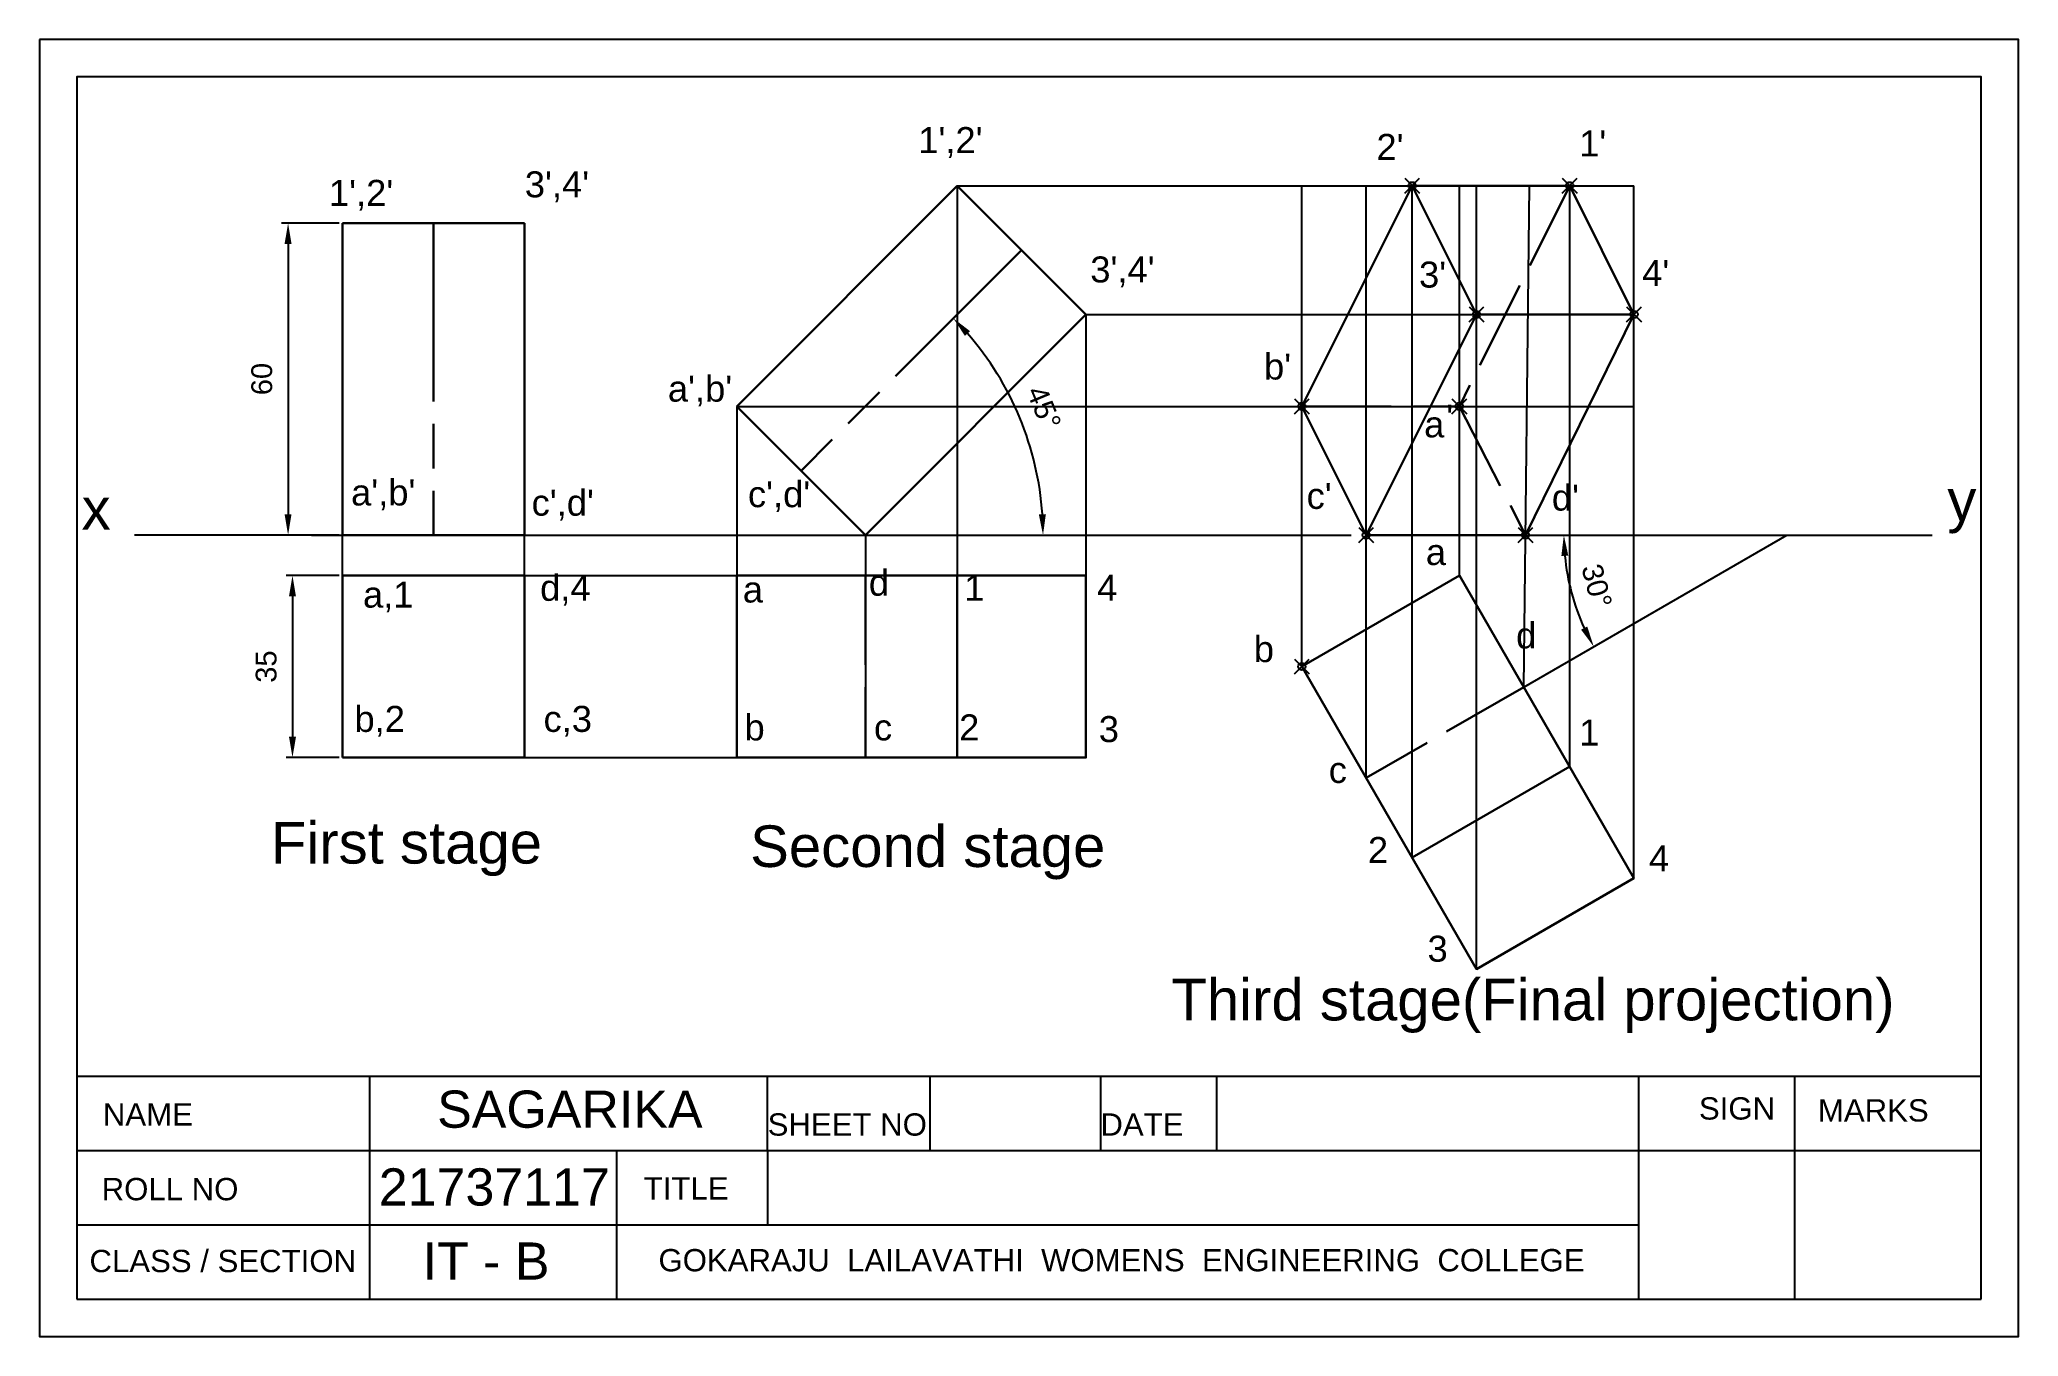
# Model space of a CAD drawing. Header units: millimetres. Extents: x 0 to 266, y 0 to 174.
import ezdxf

# ---------------------------------------------------------------- set-up
doc = ezdxf.new("R2010")
doc.units = ezdxf.units.MM
doc.header["$PDMODE"] = 35
doc.linetypes.add('ACAD_ISO02W100', pattern=[15, 12, -3])
doc.linetypes.add('ACAD_ISO08W100', pattern=[36, 24, -3, 6, -3])
doc.styles.get("Standard").update_dxf_attribs({"font": 'arial.ttf'})
doc.dimstyles.new('ISO-25', dxfattribs={"dimtxt": 4, "dimasz": 4, "dimexe": 1.25, "dimexo": 0.625, "dimgap": 3, "dimtad": 1, "dimtxsty": 'Standard', "dimcen": 2.5, "dimadec": 0, "dimazin": 0, "dimtfac": 1, "dimtmove": 0, "dimatfit": 3, "dimfxl": 1, "dimarcsym": 0})

# ---------------------------------------------------------------- blocks, each defined once
blk = doc.blocks.new('*D5')
at = {"color": 0, "lineweight": -2, "transparency": 16777216}
for p, q in [((40.31, 102.32), (33.15, 102.32)), ((34.02, 99.52), (34.02, 80.64)), ((40.31, 77.85), (33.15, 77.85))]:
    blk.add_line(p, q, dxfattribs=at)
at = {"color": 0, "transparency": 16777216}
for points in [[(33.55, 99.52), (34.49, 99.52), (34.02, 102.32)], [(33.55, 80.64), (34.49, 80.64), (34.02, 77.85)]]:
    blk.add_solid(points, dxfattribs=at)
at = {"layer": 'Defpoints', "color": 0, "transparency": 16777216}
for p in [(40.75, 102.32), (34.02, 77.85), (40.75, 77.85)]:
    blk.add_point(p, dxfattribs=at)
at = {"color": 0, "transparency": 16777216, "insert": (30.49, 90.08), "char_height": 2.797, "attachment_point": 5, "rotation": 90}
blk.add_mtext('35', dxfattribs=at)
blk = doc.blocks.new('*D6')
at = {"color": 0, "lineweight": -2, "transparency": 16777216}
for p, q in [((40.31, 149.73), (32.55, 149.73)), ((33.43, 146.93), (33.43, 110.57)), ((40.31, 107.77), (32.55, 107.77))]:
    blk.add_line(p, q, dxfattribs=at)
at = {"color": 0, "transparency": 16777216}
for points in [[(32.96, 146.93), (33.89, 146.93), (33.43, 149.73)], [(32.96, 110.57), (33.89, 110.57), (33.43, 107.77)]]:
    blk.add_solid(points, dxfattribs=at)
at = {"layer": 'Defpoints', "color": 0, "transparency": 16777216}
for p in [(40.75, 149.73), (33.43, 107.77), (40.75, 107.77)]:
    blk.add_point(p, dxfattribs=at)
at = {"color": 0, "transparency": 16777216, "insert": (29.9, 128.75), "char_height": 2.797, "attachment_point": 5, "rotation": 90}
blk.add_mtext('60', dxfattribs=at)
blk = doc.blocks.new('*D7')
at = {"color": 0, "lineweight": -2, "transparency": 16777216}
blk.add_arc((93.78, 107.77), 41.21, 3.8897, 41.1103, dxfattribs=at)
at = {"color": 0, "transparency": 16777216}
for points in [[(124.48, 134.55), (125.17, 135.18), (122.92, 136.91)], [(135.36, 110.58), (134.42, 110.55), (134.98, 107.77)]]:
    blk.add_solid(points, dxfattribs=at)
at = {"layer": 'Defpoints', "color": 0, "transparency": 16777216}
for p in [(132.1, 146.09), (133.58, 118.44), (102.43, 116.43), (36.6, 107.77), (176.44, 107.77)]:
    blk.add_point(p, dxfattribs=at)
at = {"color": 0, "lineweight": 25, "transparency": 16777216, "insert": (135.1, 124.89), "char_height": 2.797, "attachment_point": 5, "rotation": 292.5}
blk.add_mtext('45°', dxfattribs=at)
blk = doc.blocks.new('*D8')
at = {"color": 0, "lineweight": -2, "transparency": 16777216}
blk.add_arc((235.05, 107.77), 30, 185.3431, 204.6569, dxfattribs=at)
at = {"color": 0, "transparency": 16777216}
for points in [[(204.71, 104.96), (205.64, 105), (205.04, 107.77)], [(208.19, 95.47), (207.36, 95.04), (209.06, 92.77)]]:
    blk.add_solid(points, dxfattribs=at)
at = {"layer": 'Defpoints', "color": 0, "transparency": 16777216}
for p in [(178.45, 107.77), (235.05, 107.77), (254.57, 107.77), (205.5, 102.56), (199.64, 87.33)]:
    blk.add_point(p, dxfattribs=at)
at = {"color": 0, "lineweight": 25, "transparency": 16777216, "insert": (209.47, 100.92), "char_height": 2.797, "attachment_point": 5, "rotation": 285}
blk.add_mtext('30°', dxfattribs=at)
blk = doc.blocks.new('GOKARAJU3')
for p, q in [((5, 169.4), (5, 5)), ((261.19, 169.4), (5, 169.4)), ((261.19, 5), (261.19, 169.4)), ((5, 35), (261.19, 35)), ((44.39, 35), (44.39, 5)), ((97.94, 25), (97.94, 35)), ((119.76, 35), (119.76, 25)), ((142.7, 35), (142.7, 25)), ((158.32, 35), (158.32, 25)), ((215.08, 35), (215.08, 5)), ((236.07, 35), (236.07, 5)), ((5, 25), (261.19, 25)), ((77.59, 25), (77.59, 5)), ((97.94, 25), (97.94, 15)), ((5, 15), (215.08, 15)), ((5, 5), (261.19, 5))]:
    blk.add_line(p, q)
blk.add_lwpolyline([(0, 174.4), (0, 0), (266.19, 0), (266.19, 174.4)], close=True)
at = {"char_height": 3}
for s, width, insert, attachment_point in [('SIGN', 10.7612, (223.21, 32.16), 1), ('MARKS', 16.273, (239.22, 31.9), 1), ('NAME', 15.9424, (8.51, 31.36), 1), ('SHEET NO', 21.0026, (97.94, 30), 1), ('DATE', 14.9315, (142.7, 30), 1), ('ROLL NO', 20.6744, (8.35, 21.31), 1), ('TITLE', 14.1732, (81.27, 21.41), 1), ('CLASS / SECTION', 35.77, (6.71, 11.64), 1), ('GOKARAJU  LAILAVATHI  WOMENS  ENGINEERING  COLLEGE', 147.5066, (145.54, 10.23), 5)]:
    blk.add_mtext_dynamic_manual_height_columns(s, width=width, gutter_width=15, heights=[0], dxfattribs=dict(at, insert=insert, attachment_point=attachment_point))

msp = doc.modelspace()

# ---------------------------------------------------------------- linework, layer by layer
at = {"color": 18, "lineweight": 30, "true_color": 0x000000}
for p, q in [((93.7773, 125.0777), (123.4431, 154.7435)), ((123.4431, 154.7435), (140.7481, 137.4384)), ((184.6304, 154.7435), (169.7976, 125.0777)), ((205.8247, 154.7435), (184.6304, 154.7435)), ((193.283, 137.4384), (184.6304, 154.7435)), ((214.4772, 137.4384), (205.8247, 154.7435)), ((40.75, 107.7727), (40.75, 149.7264)), ((40.75, 149.7264), (65.223, 149.7264)), ((65.223, 149.7264), (65.223, 107.7727)), ((140.7481, 137.4384), (111.0824, 107.7727)), ((193.283, 137.4384), (178.4501, 107.7727)), ((193.283, 137.4384), (214.4772, 137.4384)), ((199.8854, 107.7727), (214.4772, 137.4384)), ((93.7773, 125.0777), (111.0824, 107.7727)), ((169.7976, 125.0777), (178.4501, 107.7727)), ((40.75, 107.7727), (65.223, 107.7727)), ((178.4501, 107.7727), (199.8854, 107.7727)), ((40.75, 102.3205), (40.75, 77.8475)), ((40.75, 102.3205), (65.223, 102.3205)), ((65.223, 102.3205), (65.223, 77.8475)), ((123.4431, 102.3205), (123.4431, 77.8475)), ((40.75, 77.8475), (65.223, 77.8475)), ((205.8247, 76.6291), (184.6304, 64.3926))]:
    msp.add_line(p, q, dxfattribs=at)
at = {"color": 18, "true_color": 0x000000}
for p, q in [((123.4431, 154.7435), (123.4431, 77.8475)), ((123.4431, 154.7435), (214.4772, 154.7435)), ((169.7976, 90.0839), (169.7976, 154.7435)), ((178.4501, 75.0973), (178.4501, 154.7435)), ((184.6304, 64.3926), (184.6304, 154.7435)), ((190.9918, 102.3204), (190.9918, 154.7435)), ((193.283, 49.406), (193.283, 154.7435)), ((199.6443, 87.3338), (200.4393, 154.7435)), ((205.8247, 76.6291), (205.8247, 154.7435)), ((214.4772, 61.6425), (214.4772, 154.7435)), ((140.7481, 137.4384), (140.7481, 77.8475)), ((140.7481, 137.4384), (214.4772, 137.4384)), ((93.7773, 125.0777), (93.7773, 77.8475)), ((93.7773, 125.0777), (214.4772, 125.0777)), ((36.5983, 107.7727), (176.4441, 107.7727)), ((40.75, 102.3205), (40.75, 107.7727)), ((65.223, 102.3205), (65.223, 107.7727)), ((111.0824, 107.7727), (111.0824, 77.8475)), ((170.5239, 107.7727), (170.5239, 107.7727)), ((178.4501, 107.7727), (199.8854, 107.7727)), ((65.223, 102.3205), (140.7481, 102.3205)), ((65.223, 77.8475), (140.7481, 77.8475))]:
    msp.add_line(p, q, dxfattribs=at)
at = {"color": 18, "linetype": 'ACAD_ISO02W100', "lineweight": 30, "true_color": 0x000000}
for p, q in [((205.8247, 154.7435), (190.9918, 125.0777)), ((169.7976, 125.0777), (190.9918, 125.0777)), ((190.9918, 125.0777), (199.8854, 107.7727)), ((111.0824, 102.3205), (111.0824, 77.8475)), ((199.6443, 87.3338), (178.4501, 75.0973))]:
    msp.add_line(p, q, dxfattribs=at)
at = {"color": 18, "linetype": 'ACAD_ISO08W100', "lineweight": 30, "true_color": 0x000000}
for p, q in [((52.9865, 149.7264), (52.9865, 107.7727)), ((132.0956, 146.091), (102.4299, 116.4252))]:
    msp.add_line(p, q, dxfattribs=at)
at = {"color": 18, "lineweight": 25, "true_color": 0x000000}
for p, q in [((32.5527, 107.7727), (12.7518, 107.7727)), ((178.4501, 107.7727), (254.5742, 107.7727)), ((199.6443, 87.3338), (235.0455, 107.7727)), ((199.8854, 107.7727), (254.5742, 107.7727))]:
    msp.add_line(p, q, dxfattribs=at)
at = {"linetype": 'Continuous'}
msp.add_lwpolyline([(5, 35), (261.1901, 35), (261.1901, 169.4), (5, 169.4)], close=True, dxfattribs=at)
at = {"color": 18, "lineweight": 30, "true_color": 0x000000}
for points in [[(93.7773, 102.3205), (93.7773, 77.8475), (140.7481, 77.8475), (140.7481, 102.3205), (93.7773, 102.3205)], [(190.9918, 102.3204), (169.7976, 90.0839), (193.283, 49.406), (214.4772, 61.6425), (190.9918, 102.3204)]]:
    msp.add_lwpolyline(points, dxfattribs=at)
at = {"color": 18, "true_color": 0x000000}
for p in [(184.6304, 154.7435), (205.8247, 154.7435), (193.283, 137.4384), (214.4772, 137.4384), (169.7976, 125.0777), (190.9918, 125.0777), (178.4501, 107.7727), (199.8854, 107.7727), (169.7976, 90.0839)]:
    msp.add_point(p, dxfattribs=at)

# ---------------------------------------------------------------- block references
msp.add_blockref('GOKARAJU3', (0, 0))

# ---------------------------------------------------------------- texts
at = {"color": 18, "lineweight": 25, "true_color": 0x000000}
for s, height, p in [("1',2'", 3.49614, (118.1988, 159.136)), ("2'", 3.49614, (179.8323, 158.2203)), ("1'", 3.49614, (207.0976, 158.6782)), ("1',2'", 3.49614, (38.9232, 152.039)), ("3',4'", 3.49614, (65.272, 153.1837)), ("3',4'", 3.49614, (141.34, 141.7368)), ("3'", 3.49614, (185.5603, 141.05)), ("4'", 3.49614, (215.575, 141.2789)), ("b'", 3.49614, (164.7103, 128.6874)), ("a',b'", 3.49614, (84.5181, 125.7112)), ("'", 3.4961, (189.2262, 121.8193)), ('a', 3.4961, (186.2476, 120.9036)), ("a',b'", 3.49614, (41.9017, 111.7461)), ("c',d'", 3.49614, (95.2868, 111.5172)), ("c'", 3.49614, (170.4383, 111.2882)), ("d'", 3.49614, (203.4317, 111.0593)), ('x', 5.5938, (5.6547, 108.5154)), ("c',d'", 3.49614, (66.1885, 110.3725)), ('y', 5.5938, (256.6282, 109.6615)), ('a', 3.4961, (186.4767, 103.7333)), ('a,1', 3.49614, (43.5056, 98.0099)), ('d,4', 3.49614, (67.3341, 98.9256)), ('a', 3.4961, (94.5994, 98.6967)), ('d', 3.4961, (111.5543, 99.6124)), ('1', 3.4961, (124.3851, 98.9256)), ('4', 3.4961, (142.2565, 98.9256)), ('d', 3.4961, (198.6201, 92.5154)), ('b', 3.4961, (163.3356, 90.6839)), ('b,2', 3.49614, (42.36, 81.2975)), ('c,3', 3.49614, (67.7923, 81.2975)), ('b', 3.4961, (94.8286, 80.1528)), ('c', 3.4961, (112.2417, 80.1528)), ('2', 3.4961, (123.6977, 80.1528)), ('3', 3.4961, (142.4856, 79.9239)), ('1', 3.4961, (207.0976, 79.466)), ('c', 3.4961, (173.4169, 74.4294)), ('First stage', 5.593832, (31.1191, 63.5873)), ('Second stage', 5.593832, (95.583, 63.1288)), ('2', 3.4961, (178.6867, 63.6693)), ('4', 3.4961, (216.4915, 62.5247)), ('3', 3.4961, (186.7059, 50.391)), ('Third stage(Final projection)', 5.593832, (152.247, 42.4985))]:
    msp.add_text(s, height=height, dxfattribs=at).set_placement(p)
at = {"color": 18, "true_color": 0x000000}
for s in ['b,2', 'c,3', 'a,1', 'd,4', "a',b'", "c',d'", "1',2'", "3',4'", "a',b'", "c',d'", "1',2'", "3',4'", 'a', 'b', 'c', 'd', '1', '2', '3', '4', 'a', 'b', 'c', 'd', '1', '2', '4', '3']:
    msp.add_text(s, height=1.4210854715202e-13, rotation=270, dxfattribs=at).set_placement((36.7297, 77.8475))
for s, p in [('SAGARIKA', (53.4806, 28.0623)), ('21737117', (45.6319, 17.6012)), ('IT - B', (51.5259, 7.6341))]:
    msp.add_text(s, height=5).set_placement(p)

# ---------------------------------------------------------------- dimensions: what is measured, and where the dimension line sits
for base, p1, p2, picture, middle in [((33.4267, 107.7727), (40.75, 149.7264), (40.75, 107.7727), '*D6', (29.901, 128.7495)), ((34.0205, 77.8475), (40.75, 102.3205), (40.75, 77.8475), '*D5', (30.4938, 90.084))]:
    dim = msp.add_linear_dim(base=base, p1=p1, p2=p2, angle=90, dimstyle='ISO-25', override={"dimscale": 0.699229, "dimlfac": 1.430147}, dxfattribs=at)
    dim.commit()
    dim.dimension.update_dxf_attribs({"geometry": picture, "text_midpoint": middle})
at = {"color": 18, "lineweight": 25, "true_color": 0x000000}
for base, line1, line2, picture, middle in [((133.5802, 118.4378), ((36.5983, 107.7727), (176.4441, 107.7727)), ((132.0956, 146.091), (102.4299, 116.4252)), '*D7', (135.0996, 124.8889)), ((205.4982, 102.5627), ((199.6443, 87.3338), (235.0455, 107.7727)), ((178.4501, 107.7727), (254.5742, 107.7727)), '*D8', (209.4713, 100.9201))]:
    dim = msp.add_angular_dim_2l(base=base, line1=line1, line2=line2, dimstyle='ISO-25', override={"dimscale": 0.699229, "dimlfac": 1.430147}, dxfattribs=at)
    dim.commit()
    dim.dimension.update_dxf_attribs({"geometry": picture, "text_midpoint": middle})

doc.saveas('drawing.dxf')
